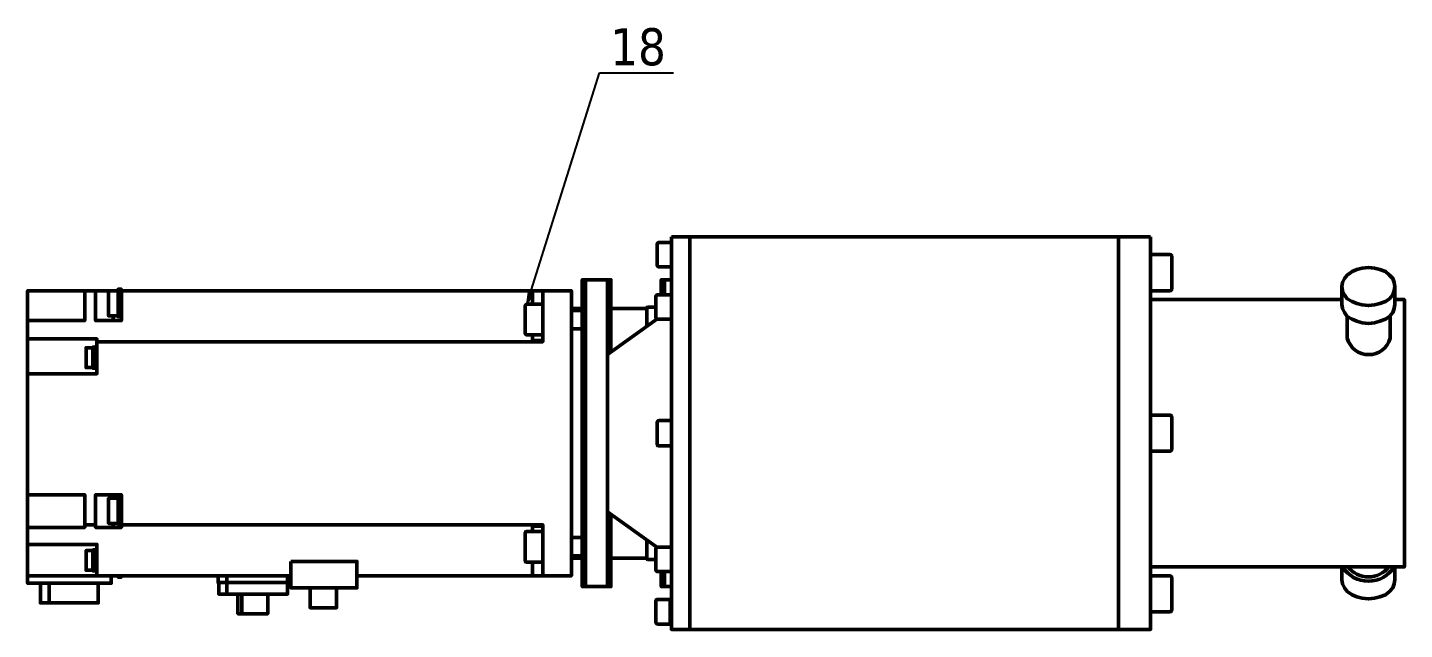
# Model space of a CAD drawing. Header units: millimetres. Extents: x 20106 to 36223, y 4604 to 8014.
# Drawn here: x 21041.2 to 21425.3, y 5222.2 to 5390.2 of the extents above; entities that cross this region are included whole.
import ezdxf
from ezdxf import colors
from ezdxf.entities.mleader import LeaderData, LeaderLine
from ezdxf.math import Vec2, Vec3

# ---------------------------------------------------------------- set-up
doc = ezdxf.new("R2010")
doc.units = ezdxf.units.MM
doc.layers.get('0').update_dxf_attribs({"lineweight": 35})
doc.layers.add('Nét đậm', color=7, linetype='Continuous', lineweight=35)
doc.styles.add('PDF Tahoma', font='tahoma.ttf')
doc.styles.get("Standard").update_dxf_attribs({"font": '', "height": 4.375})
doc.styles.get('Standard').set_extended_font_data('TCVN 7284')

# ---------------------------------------------------------------- blocks, each defined once
blk = doc.blocks.new('_Open')
at = {"color": 0, "linetype": 'ByBlock', "lineweight": -2}
for p, q in [((-1, 0.167), (0, 0)), ((-1, -0.167), (0, 0)), ((0, 0), (-1, 0))]:
    blk.add_line(p, q, dxfattribs=at)

msp = doc.modelspace()

# ---------------------------------------------------------------- linework, layer by layer
at = {"layer": 'Nét đậm', "lineweight": 50}
for points in [[(21220.81, 5331.74), (21225.94, 5331.74), (21225.94, 5222.18), (21220.81, 5222.18)], [(21225.94, 5331.74), (21345.56, 5331.74), (21345.56, 5222.18), (21225.94, 5222.18)], [(21354.48, 5331.74), (21345.56, 5331.74), (21345.56, 5222.18), (21354.48, 5222.18)], [(21407.84, 5317.88), (21408.03, 5319.02), (21408.6, 5320.16), (21409.35, 5321.11), (21410.68, 5322.06), (21412.01, 5322.62), (21413.53, 5323), (21415.24, 5323.19), (21416.95, 5323), (21418.47, 5322.62), (21419.99, 5322.06), (21421.13, 5321.11), (21422.08, 5320.16), (21422.46, 5319.02), (21422.65, 5317.88), (21422.46, 5316.74), (21422.08, 5315.6), (21421.13, 5314.46), (21419.99, 5313.7), (21418.47, 5313.13), (21416.95, 5312.75), (21415.24, 5312.56), (21413.53, 5312.75), (21412.01, 5313.13), (21410.68, 5313.7), (21409.35, 5314.46), (21408.6, 5315.6), (21408.03, 5316.74)], [(21114.67, 5241.17), (21133.09, 5241.17), (21133.09, 5233.76), (21114.67, 5233.76)]]:
    msp.add_lwpolyline(points, close=True, dxfattribs=at)
for points in [[(21220.81, 5323.38), (21217.29, 5323.38, -0.414214), (21216.82, 5323.86), (21216.82, 5329.75, -0.414214), (21217.29, 5330.22), (21220.81, 5330.22)], [(21354.48, 5316.74), (21359.9, 5316.74, 0.414214), (21360.37, 5317.21), (21360.37, 5326.33, 0.414214), (21359.9, 5326.8), (21354.48, 5326.8)], [(21184.92, 5304.4), (21180.46, 5304.4, -0.414214), (21179.99, 5304.87), (21179.99, 5312.47, -0.414214), (21180.46, 5312.94), (21184.92, 5312.94)], [(21220.81, 5308.76), (21216.91, 5308.76, -0.414214), (21216.44, 5309.23), (21216.44, 5315.13, -0.414214), (21216.91, 5315.6), (21217.39, 5315.6), (21220.81, 5315.6)], [(21421.32, 5309.71), (21421.32, 5303.45, -0.762019), (21409.35, 5303.45), (21409.35, 5309.71)], [(21354.48, 5271.93), (21359.9, 5271.93, 0.414214), (21360.37, 5272.4), (21360.37, 5281.52, 0.414214), (21359.9, 5281.99), (21354.48, 5281.99)], [(21220.81, 5273.45), (21217.29, 5273.45, -0.414214), (21216.82, 5273.92), (21216.82, 5280, -0.414214), (21217.29, 5280.47), (21220.81, 5280.47)], [(21220.81, 5238.32), (21216.91, 5238.32, -0.414214), (21216.44, 5238.79), (21216.44, 5244.68, -0.414214), (21216.91, 5245.16), (21220.81, 5245.16)], [(21354.48, 5227.12), (21359.9, 5227.12, 0.414214), (21360.37, 5227.59), (21360.37, 5236.71, 0.414214), (21359.9, 5237.18), (21354.48, 5237.18)]]:
    msp.add_lwpolyline(points, format="xyb", dxfattribs=at)
for points in [[(21057.14, 5316.74), (21057.14, 5308.38), (21041.19, 5308.38), (21041.19, 5303.26), (21060.55, 5303.26), (21060.55, 5302.5), (21182.07, 5302.5), (21182.07, 5303.26), (21182.07, 5304.4)], [(21041.19, 5308.38), (21041.19, 5312.37), (21041.19, 5316.74), (21057.14, 5316.74), (21060.17, 5316.74), (21065.11, 5316.74), (21066.44, 5316.74), (21063.78, 5316.74), (21063.78, 5309.71), (21066.44, 5309.71)], [(21060.17, 5316.74), (21060.17, 5308.38), (21065.11, 5308.38), (21067.39, 5308.38), (21067.39, 5316.74)], [(21065.11, 5316.74), (21065.11, 5316.74)], [(21067.39, 5309.52), (21066.44, 5309.52), (21066.44, 5317.12), (21067.39, 5317.12), (21067.39, 5316.74), (21182.07, 5316.74), (21184.92, 5316.74), (21192.9, 5316.74), (21192.9, 5309.9), (21192.9, 5244.02), (21192.9, 5237.18), (21184.92, 5237.18), (21182.07, 5237.18), (21133.09, 5237.18)], [(21182.07, 5312.94), (21182.07, 5316.74)], [(21182.07, 5302.5), (21184.92, 5302.5), (21184.92, 5309.9), (21184.92, 5316.74)], [(21203.91, 5254.27), (21203.91, 5234.14), (21202.96, 5234.14), (21196.88, 5234.14), (21195.94, 5234.14), (21195.94, 5319.78), (21196.88, 5319.78), (21202.96, 5319.78), (21203.91, 5319.78), (21203.91, 5299.65)], [(21196.88, 5234.14), (21196.88, 5319.78)], [(21202.96, 5298.89), (21202.96, 5319.78)], [(21217.96, 5315.6), (21217.96, 5319.78), (21218.91, 5319.78), (21220.81, 5319.78)], [(21218.91, 5315.6), (21218.91, 5319.78)], [(21407.84, 5317.88), (21407.84, 5312.94), (21408.03, 5311.8), (21408.6, 5310.66), (21409.35, 5309.52), (21410.68, 5308.76), (21412.01, 5308.19), (21413.53, 5307.81), (21415.24, 5307.62), (21416.95, 5307.81), (21418.47, 5308.19), (21419.99, 5308.76), (21421.13, 5309.52), (21422.08, 5310.66), (21422.46, 5311.8), (21422.65, 5312.94), (21422.65, 5317.88)], [(21354.48, 5239.65), (21425.3, 5239.65), (21425.3, 5314.27), (21422.65, 5314.27)], [(21407.84, 5314.27), (21354.48, 5314.27)], [(21065.11, 5308.38), (21065.11, 5309.71)], [(21192.9, 5311.8), (21195.94, 5311.8)], [(21192.9, 5311.23), (21195.94, 5311.23)], [(21217.01, 5244.97), (21202.96, 5255.03), (21202.96, 5298.89), (21216.78, 5308.78)], [(21203.91, 5311.8), (21213.97, 5311.8), (21213.97, 5306.87)], [(21214.26, 5312.18), (21216.44, 5312.18)], [(21192.9, 5306.11), (21195.94, 5306.11)], [(21041.19, 5293.57), (21041.19, 5298.13), (21041.19, 5303.26)], [(21184.92, 5237.18), (21184.92, 5244.02), (21184.92, 5251.42), (21182.07, 5251.42), (21067.39, 5251.42), (21067.39, 5254.08), (21067.39, 5256.55), (21067.39, 5259.78), (21065.11, 5259.78), (21060.17, 5259.78), (21060.17, 5251.42), (21057.14, 5251.42), (21057.14, 5259.78), (21041.19, 5259.78), (21041.19, 5293.57), (21060.55, 5293.57), (21060.55, 5302.5)], [(21060.17, 5295.09), (21059.42, 5295.09), (21059.42, 5300.98), (21060.17, 5300.98)], [(21060.55, 5295.09), (21060.17, 5295.09), (21060.17, 5301.17), (21060.55, 5301.17)], [(21182.07, 5302.88), (21184.92, 5302.88)], [(21059.42, 5295.28), (21057.52, 5295.28), (21057.52, 5300.79), (21059.42, 5300.79)], [(21041.19, 5250.66), (21041.19, 5255.79), (21041.19, 5259.78)], [(21066.44, 5251.8), (21063.78, 5251.8), (21063.78, 5258.83), (21066.44, 5258.83)], [(21065.11, 5258.83), (21065.11, 5259.78)], [(21067.39, 5251.61), (21066.44, 5251.61), (21066.44, 5259.02), (21067.39, 5259.02)], [(21202.96, 5234.14), (21202.96, 5255.03)], [(21060.55, 5237.18), (21060.55, 5245.54), (21060.55, 5245.92), (21041.19, 5245.92), (21041.19, 5250.66), (21057.14, 5250.66), (21057.14, 5251.42)], [(21060.17, 5251.42), (21060.17, 5250.66), (21065.11, 5250.66), (21067.39, 5250.66), (21067.39, 5251.42)], [(21065.11, 5251.8), (21065.11, 5250.66)], [(21182.07, 5251.42), (21182.07, 5250.66), (21182.07, 5249.52)], [(21182.07, 5251.04), (21184.92, 5251.04)], [(21179.99, 5241.45), (21179.99, 5249.04)], [(21180.46, 5249.52), (21184.92, 5249.52)], [(21192.9, 5247.81), (21195.94, 5247.81)], [(21203.91, 5242.12), (21213.97, 5242.12), (21213.97, 5247.05)], [(21114.67, 5237.18), (21060.55, 5237.18), (21041.19, 5237.18), (21041.19, 5241.55), (21041.19, 5245.92)], [(21059.42, 5238.7), (21057.52, 5238.7), (21057.52, 5244.21), (21059.42, 5244.21)], [(21060.17, 5238.51), (21059.42, 5238.51), (21059.42, 5244.4), (21060.17, 5244.4)], [(21060.55, 5238.51), (21060.17, 5238.51), (21060.17, 5244.59), (21060.55, 5244.59)], [(21180.46, 5240.98), (21184.92, 5240.98)], [(21182.07, 5237.18), (21182.07, 5240.98)], [(21192.9, 5242.69), (21195.94, 5242.69)], [(21192.9, 5242.12), (21195.94, 5242.12)], [(21214.26, 5241.74), (21216.44, 5241.74)], [(21422.65, 5239.65), (21422.65, 5236.04), (21422.46, 5234.9), (21422.08, 5233.76), (21421.13, 5232.81), (21419.99, 5231.86), (21418.47, 5231.29), (21416.95, 5230.92), (21415.24, 5230.73), (21413.53, 5230.92), (21412.01, 5231.29), (21410.68, 5231.86), (21409.35, 5232.81), (21408.6, 5233.76), (21408.03, 5234.9), (21407.84, 5236.04), (21407.84, 5239.65)], [(21064.54, 5237.18), (21064.54, 5235.09), (21041.19, 5235.09), (21041.19, 5237.18)], [(21066.44, 5237.18), (21066.44, 5236.8), (21067.39, 5236.8), (21067.39, 5237.18)], [(21094.35, 5237.18), (21094.35, 5235.28), (21096.82, 5235.28), (21096.82, 5237.18)], [(21094.54, 5235.28), (21094.54, 5232.05), (21096.82, 5232.05), (21096.82, 5235.28), (21113.72, 5235.28), (21113.72, 5237.18)], [(21217.96, 5238.32), (21217.96, 5234.14), (21218.91, 5234.14), (21220.81, 5234.14)], [(21218.91, 5234.14), (21218.91, 5238.32)], [(21044.79, 5235.09), (21044.79, 5229.59), (21047.26, 5229.59), (21047.26, 5235.09)], [(21047.26, 5229.59), (21060.93, 5229.59), (21060.93, 5235.09)], [(21096.82, 5232.05), (21113.72, 5232.05), (21113.72, 5235.28)], [(21099.86, 5232.05), (21099.86, 5226.55), (21101, 5226.55), (21101, 5232.05)], [(21101, 5226.55), (21108.21, 5226.55), (21108.21, 5232.05)], [(21127.39, 5233.76), (21127.39, 5228.26), (21119.99, 5228.26), (21119.99, 5233.76)], [(21220.43, 5229.21), (21220.81, 5229.21)], [(21220.43, 5225.22), (21220.81, 5225.22)]]:
    msp.add_lwpolyline(points, dxfattribs=at)
msp.add_lwpolyline([(21216.91, 5223.7), (21220.43, 5223.7), (21220.43, 5230.54), (21216.91, 5230.54, 0.414214), (21216.44, 5230.06), (21216.44, 5224.17, 0.414214)], format="xyb", close=True, dxfattribs=at)
for centre, radius, start, end in [((21359.89, 5326.14), 0.665, 87.881, 89.9988), ((21359.89, 5317.4), 0.665, 269.9938, 272.1766), ((21214.26, 5311.71), 0.475, 89.9997, 168.4598), ((21359.89, 5281.33), 0.665, 87.8259, 89.994), ((21217.3, 5280), 0.475, 89.9997, 180.0003), ((21217.3, 5273.92), 0.475, 179.9936, 269.9942), ((21180.46, 5249.05), 0.475, 89.9997, 180.0003), ((21180.46, 5241.45), 0.475, 179.9936, 269.9942), ((21214.26, 5242.21), 0.475, 191.5323, 269.9942), ((21415.24, 5244.18), 8.52, 212.1478, 327.8522), ((21415.24, 5243.99), 7.16, 217.3033, 322.6967), ((21359.89, 5236.52), 0.665, 87.8592, 89.9952), ((21220.52, 5229.3), 0.0949, 179.9903, 269.9974), ((21220.52, 5225.12), 0.0949, 89.9964, 180.0036), ((21359.89, 5227.78), 0.665, 269.9938, 272.177)]:
    msp.add_arc(centre, radius, start, end, dxfattribs=at)

# ---------------------------------------------------------------- texts
at = {"layer": 'Nét đậm', "insert": (21203.72, 5384.73), "char_height": 10.354, "attachment_point": 4, "style": 'PDF Tahoma'}
msp.add_mtext('18', dxfattribs=at)

# ---------------------------------------------------------------- leaders
at = {"layer": 'Nét đậm'}
ml = msp.add_multileader_mtext('Standard', dxfattribs=at)
ml.set_content('', color=256)
ml.set_leader_properties()
ml.set_arrow_properties(name='OPEN')
ml.build(insert=Vec2(0, 0))
ml.multileader.update_dxf_attribs({"text_left_attachment_type": 5})
ctx = ml.context
ctx.base_point, ctx.char_height, ctx.plane_origin = Vec3(21219.41, 5377.56), 4.38, Vec3(21180.46, 5312.94)
ctx.left_attachment = 5
notes = []
notes.append((ctx, [(0, (1, 1, 0), (21200.71, 5377.56), (1, 0), 18.69, [(0, [(21180.46, 5312.94)], 0, [])])]))
ctx.mtext.insert, ctx.mtext.flow_direction = Vec3(21221.41, 5381.94), 5
for ctx, leaders in notes:
    for number, flags, end, landing, length, lines in leaders:
        leader = LeaderData()
        leader.index, (leader.has_last_leader_line, leader.has_dogleg_vector, leader.attachment_direction) = number, flags
        leader.last_leader_point, leader.dogleg_vector, leader.dogleg_length = Vec3(end), Vec3(landing), length
        for number, points, colour, breaks in lines:
            line = LeaderLine()
            line.index, line.vertices, line.color, line.breaks = number, Vec3.list(points), colors.encode_raw_color(colour), breaks
            leader.lines.append(line)
        ctx.leaders.append(leader)

doc.saveas('drawing.dxf')
